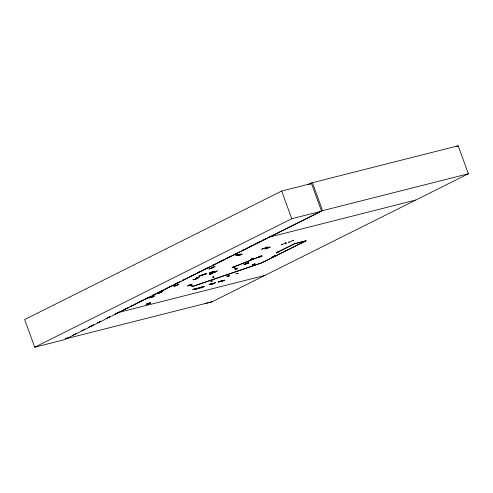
<?xml version="1.0" encoding="UTF-8"?>
<svg xmlns="http://www.w3.org/2000/svg" width="493" height="493" viewBox="0 0 493 493"><rect width="100%" height="100%" fill="white"/><g stroke="black" fill="none" stroke-linecap="round" stroke-linejoin="round"><path stroke-width="0.74" d="M261.721 249.292L262.905 248.386M263.071 248.324L261.771 249.316M281.632 244.91L281.374 244.245M288.978 242.365L288.571 241.977L288.984 242.328M190.662 285.207L190.877 285.57M190.692 285.693L190.434 285.256M213.438 276.813L212.982 276.998L213.253 277.411L213.759 277.251L213.266 276.887M213.537 277.3L213.198 276.887M178.078 284.375L173.893 286.297M269.227 247.092L268.642 247.332M152.682 297.076L148.923 298.203M209.26 273.233L213.001 271.575M214.412 271.421L212.994 271.575M264.951 248.879L267.015 248.521L270.109 247.061M235.894 255.251L240.264 254.961L235.95 255.127M236.233 255.115L240.485 254.764M237.515 254.487L241.841 254.308M237.675 254.53L242.217 254.154L238.051 254.376M156.842 293.76L159.892 293.033M208.964 268.944L212.126 268.106M212.119 268.143L208.859 268.993M243.875 264.451L247.172 263.595L244.029 264.39M196.935 288.128L193.274 289.718L196.855 288.171M202.062 286.827L198.408 288.387L201.982 286.864M222.288 280.499L218.633 282.088L222.207 280.529M192.818 289.459L195.388 288.904L192.695 289.514M195.246 289.027L197.422 288.547M211.614 283.882L209.044 284.424L211.861 283.74M220.747 281.3L218.042 281.91L220.611 281.367M189.947 284.991L190.187 285.355M235.247 269.406L238.008 268.007M262.06 255.842L259.355 257.235M240.374 254.924L235.987 255.109M150.772 297.71L152.602 296.644M152.731 296.564L150.932 297.606M214.418 271.409L210.714 272.968M264.944 248.885L268.654 247.326M260.415 256.656L259.91 256.828L260.292 256.711M267.095 247.042L265.727 247.991L267.021 246.87M202.537 287.259L200.238 287.659M213.771 283.444L211.485 283.839M222.768 280.93L220.685 281.244M148.239 303.54L148.288 303.922M194.106 289.218L194.569 289.034M211.799 281.195L211.429 281.355M210.468 284.104L210.653 284.048M228.148 276.086L227.846 276.222M219.459 281.589L219.927 281.404L219.576 281.565M237.158 273.566L236.751 273.72M154.636 295.929L150.889 297.076M154.543 296.01L150.778 297.076M160.891 292.139L161.094 291.603L161.242 292.004L158.419 293.378M210.579 268.543L213.383 267.175M197.225 277.682L197.218 278.2L196.966 277.812M194.661 279.439L197.299 278.12M197.095 278.225L196.947 277.818M194.834 279.389L197.483 278.064M210.905 273.917L213.709 272.555M195.129 288.96L197.249 288.571M220.488 281.33L222.602 280.992M160.706 291.751L160.958 292.139L161.088 291.597M209.513 272.98L209.895 272.771M285.355 243.277L285.804 243.104L281.737 244.614M281.725 244.639L282.132 244.491M289.04 242.1L293.119 240.584M213.629 277.035L214.024 276.887M235.549 268.993L235.851 268.858M227.815 276.234L228.123 276.092M236.732 273.732L236.967 273.615M310.122 184.172L311.471 183.501L281.688 191.037L24.65 319.532L34.726 347.214L64.509 339.671L321.547 211.177L311.28 182.977L458.17 145.786L468.35 173.758L415.691 200.078M307.909 184.665L311.28 182.977M34.726 347.214L291.764 218.719L321.547 211.177M65.902 338.617L67.27 337.933M72.736 335.203L74.104 334.519M81.622 330.76L82.99 330.076M88.457 327.346L91.871 325.633M97.337 322.903L100.757 321.196M106.223 318.46L109.643 316.752L108.25 317.443M124.033 309.561L125.407 308.871M130.91 306.122L132.29 305.432M137.793 302.677L141.232 300.958M144.671 299.239L148.11 297.519M153.613 294.771L154.987 294.081M160.49 291.332L161.87 290.642M167.374 287.894L170.812 286.174M174.251 284.455L177.69 282.736M183.193 279.981L184.567 279.297M190.07 276.542L193.515 274.823M196.953 273.104L200.392 271.384M203.831 269.665L207.27 267.945M212.773 265.197L214.147 264.507M219.656 261.758L223.095 260.039M226.534 258.32L229.972 256.6M233.411 254.881L236.85 253.162M242.353 250.407L243.733 249.723M249.236 246.968L252.675 245.249M256.113 243.53L259.552 241.81M262.991 240.091L266.43 238.372M65.785 338.648L67.153 337.964M74.689 334.199L76.058 333.514M83.594 329.755L84.962 329.071M90.441 326.335L93.867 324.622M99.346 321.886L100.72 321.202M121.629 310.849L118.184 312.568L265.074 275.371M123.003 310.159L128.507 307.41M129.881 306.72L137.448 302.936M138.823 302.246L144.326 299.498M145.706 298.807L151.209 296.059M152.583 295.369L167.028 288.152M168.403 287.462L173.906 284.707M175.286 284.023L180.789 281.269M182.163 280.585L196.608 273.362M197.983 272.672L203.486 269.924M204.866 269.233L210.369 266.485M211.744 265.795L233.066 255.134M234.446 254.45L239.949 251.695M241.323 251.011L262.652 240.35M264.026 239.66L322.508 210.456L312.519 183.002M162.801 291.548L159.633 292.398L162.819 291.554M211.891 267.483L214.905 266.713M456.148 146.797L458.17 145.786M195.795 278.255L197.687 277.775L195.998 278.385M250.512 259.472L253.291 258.135L250.45 259.497M248.725 262.763C240.596 265.567 252.102 261.678 247.468 263.391M305.765 240.837L261.814 262.806L306.375 240.683L294.629 243.659L276.363 252.786L295.239 243.505M205.686 303.405L212.107 301.765L415.728 200.059L268.839 237.256M209.365 274.318L212.508 273.523L209.328 274.268M215.416 272.068L212.28 272.857M215.268 272.148L212.156 272.894M234.988 266.269L232.067 267.711L234.828 266.337M258.85 256.97L261.98 256.169M245.939 263.847L245.816 263.866M261.124 256.428L260.785 256.52M252.225 265.117L255.121 263.73L252.194 265.092M148.239 303.54L148.455 303.867M189.774 285.053L189.99 285.472M266.417 247.56L262.566 248.78M174.386 285.798L174.898 285.558M265.542 248.534L266.054 248.287M213.031 280.942L210.628 281.355M229.393 275.827L226.835 276.277L229.578 275.747M238.39 273.313L235.999 273.726M195.555 289.299L199.252 287.783L195.678 289.329M204.385 286.482L200.688 288.06L204.287 286.476M209.636 284.603L213.216 283.056M215.49 282.637L211.916 284.184L215.607 282.655M221.03 281.7L224.512 280.147M220.913 281.731L224.494 280.184M213.112 277.214L212.736 277.331M177.209 285.305L178.817 284.319M261.037 256.483L260.686 256.576M253.618 264.439L253.223 264.575M260.458 256.354L233.855 266.929L260.458 256.354L260.335 256.009M177.215 285.305L174.195 286.26M211.01 272.278L211.676 272.025M277.43 252.299L277.534 252.305M285.854 242.846L286.032 243.222M293.581 240.627L293.193 240.276C293.896 241.157 292.306 239.604 293.378 240.67M187.759 285.755L191.943 284.251L187.753 285.749M236.042 268.543L236.104 268.993M187.993 286.143L192.202 284.695M146.279 304.656L150.488 303.201L146.316 304.729M206.567 273.467L199.061 275.975M199.08 276.105L206.573 273.541M198.882 276.24L206.407 273.707M198.962 276.234L206.364 273.677M266.368 248.725L267.015 248.515M210.721 272.962L209.254 273.214M174.651 286.162L175.225 286.002M321.461 210.949L468.35 173.758M294.709 243.77L305.229 241.102M211.78 267.533L215.034 266.682M195.85 278.471L199.16 277.596L195.875 278.428M192.96 279.882L196.269 279.044L193.016 279.642M160.706 291.764L160.989 292.121M160.182 292.01L161.451 291.683L160.207 292.016M65.963 338.771L212.107 301.765M279.02 251.578L276.419 252.884M261.993 256.187L258.726 257.007M216.908 271.199L216.495 271.335M233.485 266.996L233.047 267.138M236.671 268.765L237.034 268.648M261.678 255.781L258.985 257.303M269.209 247.178L270.115 247.067M178.065 284.455L178.528 284.35M178.515 284.356L178.83 284.319M285.848 242.833L286.242 243.185M285.644 242.876L286.069 243.24M213.007 276.943L213.259 277.343M279.032 251.535L276.29 252.915M281.688 191.037L291.764 218.719M294.5 243.314L294.629 243.659M260.07 256.009L260.193 256.354M197.336 277.658L197.459 278.083M197.138 277.719L197.268 278.175M161.119 291.579L161.266 291.985M217.746 270.639L215.121 271.939M192.738 286.408L261.66 262.886L191.931 286.704L190.945 285.361L191.752 285.065L192.738 286.408M246.771 263.391L248.152 262.948L246.771 263.391M117.839 312.654L115.109 314.023L117.839 312.654M271.889 257.173L273.566 256.748L273.251 256.736C276.197 255.879 272.216 256.791 272.894 256.835L271.889 257.173M273.664 256.286L275.34 255.855L273.664 256.286M276.265 255.399L275.026 255.849L276.265 255.399M234.292 266.787L233.479 267.083L235.451 269.77L236.258 269.474L234.292 266.787M150.205 302.696L146.039 304.255L150.211 302.727"/></g></svg>
